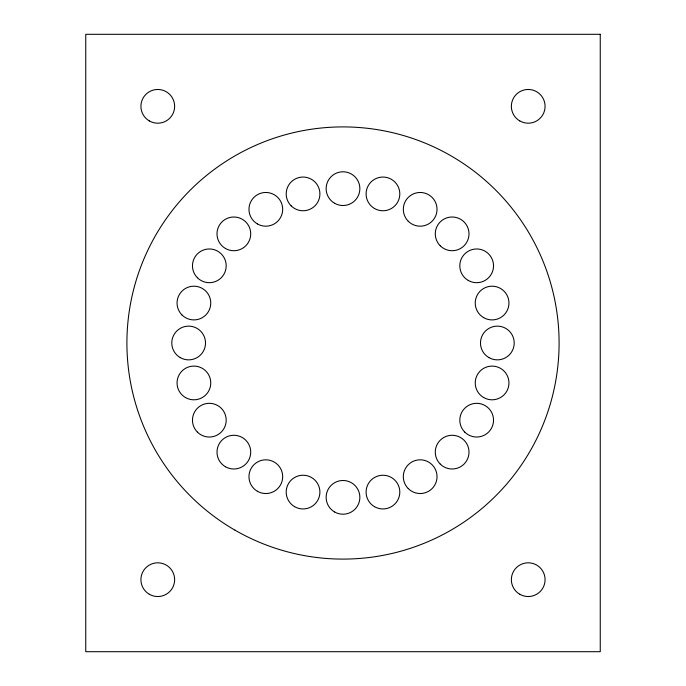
<?xml version="1.0" encoding="UTF-8"?>
<svg xmlns="http://www.w3.org/2000/svg" width="686" height="686" viewBox="0 0 686 686"><rect width="100%" height="100%" fill="white"/><g stroke="black" fill="none" stroke-linecap="round" stroke-linejoin="round"><path stroke-width="1.03" d="M600.25 34.3L85.75 34.3L85.75 651.7L600.25 651.7L600.25 34.3M334.571 203.253A16.858 16.858 0 0 0 359.858 188.65A16.858 16.858 0 0 0 334.571 174.047A16.858 16.858 0 0 0 334.571 203.253M291.13 205.826A16.858 16.858 0 0 0 319.333 198.271A16.858 16.858 0 0 0 298.684 177.623A16.858 16.858 0 0 0 291.13 205.826M257.396 223.928A16.858 16.858 0 0 0 282.683 209.333A16.858 16.858 0 0 0 257.396 194.73A16.858 16.858 0 0 0 257.396 223.928M225.428 248.461A16.858 16.858 0 0 0 250.716 233.857A16.858 16.858 0 0 0 225.428 219.263A16.858 16.858 0 0 0 225.428 248.461M197.405 277.744A16.858 16.858 0 0 0 225.617 270.19A16.858 16.858 0 0 0 204.968 249.541A16.858 16.858 0 0 0 197.405 277.744M181.987 314.968A16.858 16.858 0 0 0 210.19 307.414A16.858 16.858 0 0 0 189.55 286.765A16.858 16.858 0 0 0 181.987 314.968M197.405 432.094A16.858 16.858 0 0 0 225.617 424.54A16.858 16.858 0 0 0 204.968 403.891A16.858 16.858 0 0 0 197.405 432.094M185.477 397.546A16.858 16.858 0 0 0 210.765 382.951A16.858 16.858 0 0 0 185.477 368.348A16.858 16.858 0 0 0 185.477 397.546M180.221 357.603A16.858 16.858 0 0 0 205.508 343A16.858 16.858 0 0 0 180.221 328.397A16.858 16.858 0 0 0 180.221 357.603M257.396 491.27A16.858 16.858 0 0 0 282.683 476.667A16.858 16.858 0 0 0 257.396 462.072A16.858 16.858 0 0 0 257.396 491.27M294.62 506.688A16.858 16.858 0 0 0 319.908 492.094A16.858 16.858 0 0 0 294.62 477.49A16.858 16.858 0 0 0 294.62 506.688M225.428 466.737A16.858 16.858 0 0 0 250.716 452.143A16.858 16.858 0 0 0 225.428 437.539A16.858 16.858 0 0 0 225.428 466.737M483.664 317.652A16.858 16.858 0 0 0 508.952 303.049A16.858 16.858 0 0 0 483.664 288.454A16.858 16.858 0 0 0 483.664 317.652M408.256 488.595A16.858 16.858 0 0 0 436.459 481.032A16.858 16.858 0 0 0 415.81 460.383A16.858 16.858 0 0 0 408.256 488.595M334.571 511.953A16.858 16.858 0 0 0 359.858 497.35A16.858 16.858 0 0 0 334.571 482.747A16.858 16.858 0 0 0 334.571 511.953M374.522 506.688A16.858 16.858 0 0 0 399.809 492.094A16.858 16.858 0 0 0 374.522 477.49A16.858 16.858 0 0 0 374.522 506.688M468.238 280.428A16.858 16.858 0 0 0 493.526 265.825A16.858 16.858 0 0 0 468.238 251.222A16.858 16.858 0 0 0 468.238 280.428M483.664 397.546A16.858 16.858 0 0 0 508.952 382.951A16.858 16.858 0 0 0 483.664 368.348A16.858 16.858 0 0 0 483.664 397.546M488.921 357.603A16.858 16.858 0 0 0 514.208 343A16.858 16.858 0 0 0 488.921 328.397A16.858 16.858 0 0 0 488.921 357.603M464.748 432.094A16.858 16.858 0 0 0 492.951 424.54A16.858 16.858 0 0 0 472.311 403.891A16.858 16.858 0 0 0 464.748 432.094M440.223 245.777A16.858 16.858 0 0 0 468.427 238.222A16.858 16.858 0 0 0 447.778 217.573A16.858 16.858 0 0 0 440.223 245.777M374.522 208.51A16.858 16.858 0 0 0 399.809 193.906A16.858 16.858 0 0 0 374.522 179.312A16.858 16.858 0 0 0 374.522 208.51M440.223 464.062A16.858 16.858 0 0 0 468.427 456.507A16.858 16.858 0 0 0 447.778 435.859A16.858 16.858 0 0 0 440.223 464.062M408.256 221.252A16.858 16.858 0 0 0 436.459 213.689A16.858 16.858 0 0 0 415.81 193.049A16.858 16.858 0 0 0 408.256 221.252M234.955 530.141A216.09 216.09 0 0 0 559.09 343A216.09 216.09 0 0 0 234.955 155.859A216.09 216.09 0 0 0 234.955 530.141M149.351 594.273A16.858 16.858 0 0 0 174.638 579.67A16.858 16.858 0 0 0 149.351 565.067A16.858 16.858 0 0 0 149.351 594.273M519.791 594.273A16.858 16.858 0 0 0 545.078 579.67A16.858 16.858 0 0 0 519.791 565.067A16.858 16.858 0 0 0 519.791 594.273M519.791 120.933A16.858 16.858 0 0 0 545.078 106.33A16.858 16.858 0 0 0 519.791 91.727A16.858 16.858 0 0 0 519.791 120.933M149.351 120.933A16.858 16.858 0 0 0 174.638 106.33A16.858 16.858 0 0 0 149.351 91.727A16.858 16.858 0 0 0 149.351 120.933"/></g></svg>
